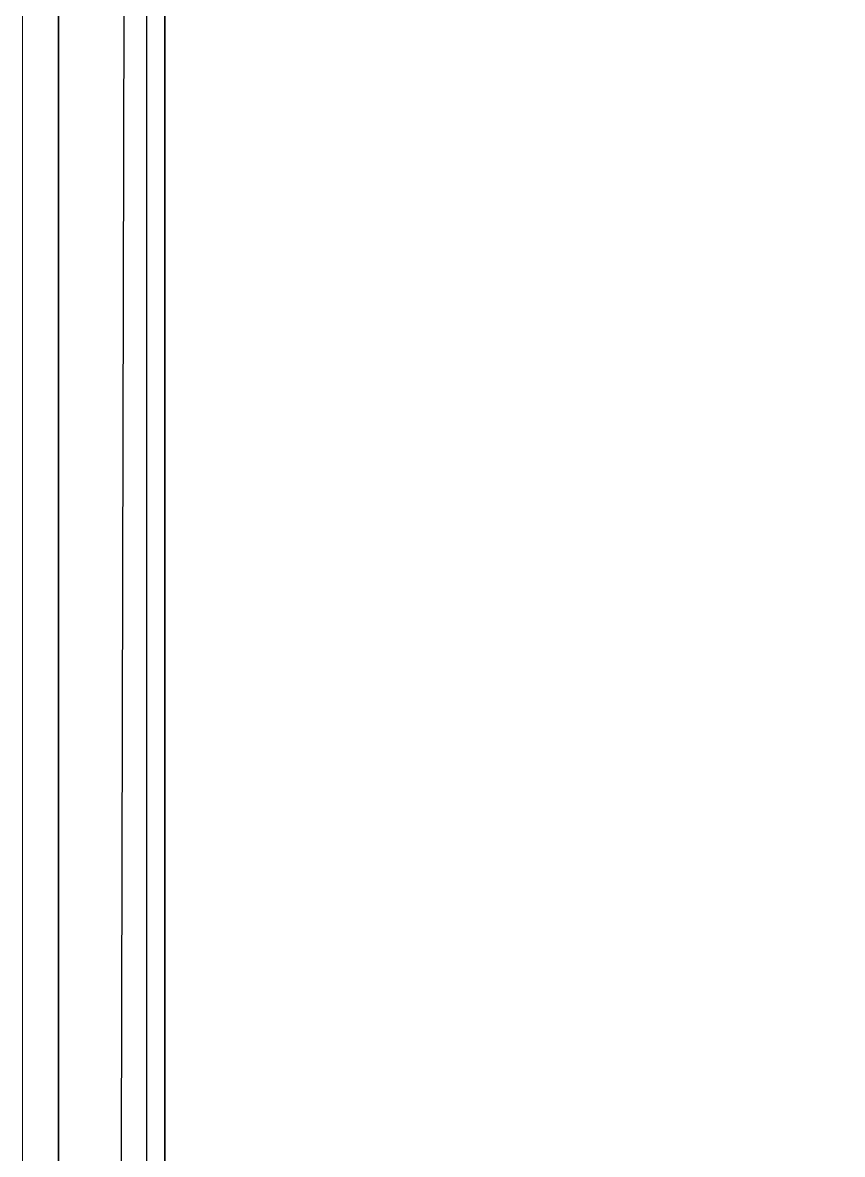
# Model space of a CAD drawing. Header units: millimetres. Extents: x 3914 to 443608, y -156176 to 78197.
# Drawn here: x 133467 to 134392, y -140208 to -138931 of the extents above; entities that cross this region are included whole.
import ezdxf

# ---------------------------------------------------------------- set-up
doc = ezdxf.new("R2010")
doc.units = ezdxf.units.MM
doc.layers.add('A-FLOR', color=7, linetype='Continuous', lineweight=9)
doc.layers.add('Оси', color=7, linetype='Continuous', lineweight=9)

msp = doc.modelspace()

# ---------------------------------------------------------------- linework, layer by layer
for p, q in [((133607, -143712.7), (133607, -135512.7)), ((133507, -135722.7), (133507, -145952.2)), ((133508, -145952.2), (133508, -135722.7)), ((133628, -143631.7), (133628, -135733.7))]:
    msp.add_line(p, q)
at = {"flags": 128}
msp.add_lwpolyline([(135847.8, -143753.6), (135866.3, -135855.6), (133588.3, -135850.3), (133569.8, -143748.3)], close=True, dxfattribs=at)
at = {"layer": 'A-FLOR'}
msp.add_line((133627, -143555.7), (133627, -135733.7), dxfattribs=at)
at = {"layer": 'Оси'}
msp.add_lwpolyline([(133467, -145962.7), (133467, -143019), (133467, -129084.5), (133467, -124084.5)], dxfattribs=at)

doc.saveas('drawing.dxf')
